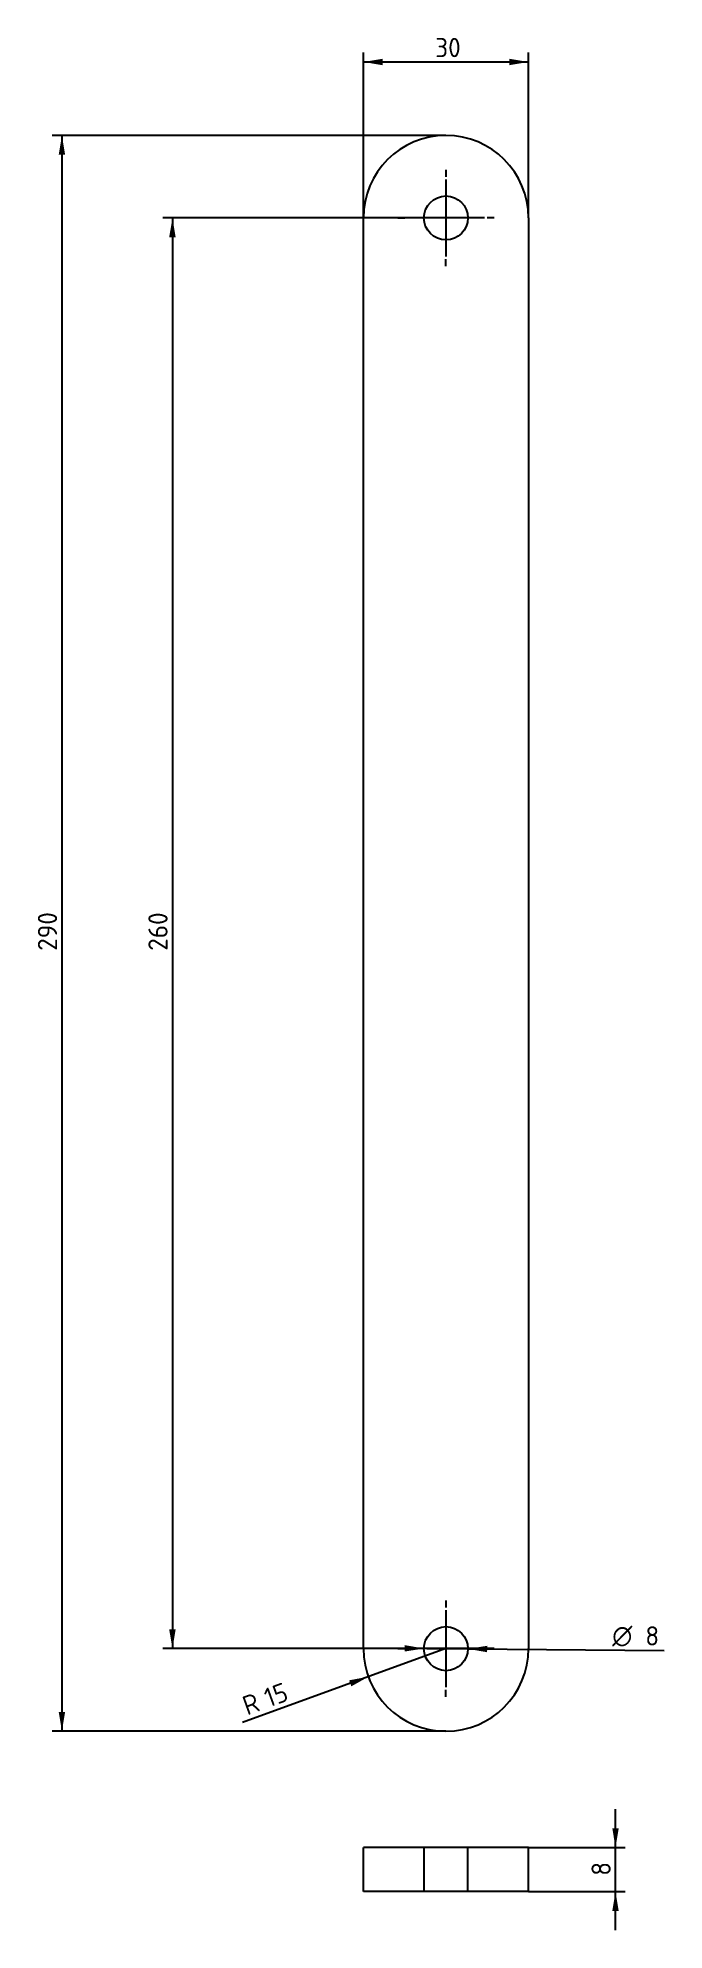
# Model space of a CAD drawing. Header units: millimetres. Extents: x 194 to 308, y 42 to 386.
import ezdxf
from ezdxf.enums import TextEntityAlignment as Align
from ezdxf.lldxf.tags import DXFTag

# ---------------------------------------------------------------- set-up
doc = ezdxf.new("R2010")
doc.units = ezdxf.units.MM
for name, color, linetype in [('Ansicht1', 7, 'Continuous'), ('Default', 7, 'Continuous'), ('Maße', 7, 'Continuous'), ('UNTERFAHRSCHUTZ_', 7, 'Continuous')]:
    doc.layers.add(name, color=color, linetype=linetype)
doc.styles.add('SEACAD_Solid_Edge_ISO', font='seiso.ttf')
doc.styles.add('SEACAD_Solid_Edge_ISO1_Symbols', font='semeci1.ttf')
tags = doc.linetypes.add('CENTER2', pattern=[28.575, 19.05, -3.175, 3.175, -3.175]).pattern_tags.tags
tags[10:11] = [DXFTag(74, 4), DXFTag(75, 0), DXFTag(340, '0'), DXFTag(46, 0.0), DXFTag(50, 0.0), DXFTag(44, 0.0), DXFTag(45, 0.0)]
tags[8:9] = [DXFTag(74, 4), DXFTag(75, 0), DXFTag(340, '0'), DXFTag(46, 0.0), DXFTag(50, 0.0), DXFTag(44, 0.0), DXFTag(45, 0.0)]
tags[6:7] = [DXFTag(74, 4), DXFTag(75, 0), DXFTag(340, '0'), DXFTag(46, 0.0), DXFTag(50, 0.0), DXFTag(44, 0.0), DXFTag(45, 0.0)]
tags[4:5] = [DXFTag(74, 4), DXFTag(75, 0), DXFTag(340, '0'), DXFTag(46, 0.0), DXFTag(50, 0.0), DXFTag(44, 0.0), DXFTag(45, 0.0)]
doc.dimstyles.new('ISO', dxfattribs={"dimtxt": 3.5, "dimasz": 3.5, "dimexe": 1.75, "dimexo": 0, "dimgap": 1.75, "dimtad": 1, "dimtxsty": 'SEACAD_Solid_Edge_ISO', "dimblk1": '_SE_FILLED', "dimblk2": '_SE_FILLED', "dimsah": 1, "dimcen": 1.75, "dimadec": 0, "dimazin": 0, "dimtfac": 1, "dimtmove": 0, "dimatfit": 3, "dimfxl": 1, "dimtolj": 1, "dimarcsym": 0})

# ---------------------------------------------------------------- blocks, each defined once
blk = doc.blocks.new('SEANNOT_GROUP')
at = {"layer": 'Maße', "color": 7, "linetype": 'CENTER2'}
for p, q in [((268.26, 102.1), (268.26, 100.85)), ((268.26, 100.35), (268.26, 86.35)), ((259.51, 93.35), (260.76, 93.35)), ((275.26, 93.35), (261.26, 93.35)), ((277.01, 93.35), (275.76, 93.35)), ((268.26, 84.6), (268.26, 85.85))]:
    blk.add_line(p, q, dxfattribs=at)
blk = doc.blocks.new('SEANNOT_GROUP1')
at = {"layer": 'Maße', "color": 7, "linetype": 'CENTER2'}
for p, q in [((268.26, 362.1), (268.26, 360.85)), ((268.26, 360.35), (268.26, 346.35)), ((259.51, 353.35), (260.76, 353.35)), ((275.26, 353.35), (261.26, 353.35)), ((277.01, 353.35), (275.76, 353.35)), ((268.26, 344.6), (268.26, 345.85))]:
    blk.add_line(p, q, dxfattribs=at)
blk = doc.blocks.new('SE')
at = {"layer": 'UNTERFAHRSCHUTZ_', "color": 7, "linetype": 'Continuous'}
for p, q in [((253.26, 93.35), (253.26, 353.35)), ((283.26, 353.35), (283.26, 93.35))]:
    blk.add_line(p, q, dxfattribs=at)
for centre in [(268.26, 353.35), (268.26, 93.35)]:
    blk.add_circle(centre, 4, dxfattribs=at)
for centre, start, end in [((268.26, 353.35), 0, 180), ((268.26, 93.35), 180, 0)]:
    blk.add_arc(centre, 15, start, end, dxfattribs=at)
blk = doc.blocks.new('DMBLK157')
at = {"layer": 'Maße', "linetype": 'Continuous'}
for points in [[(256.76, 382.28), (253.26, 381.7), (256.76, 381.11)], [(279.76, 382.28), (279.76, 381.11), (283.26, 381.7)]]:
    blk.add_hatch(color=7, dxfattribs=at).paths.add_polyline_path(points)
at = {"layer": 'Maße', "color": 7, "linetype": 'Continuous'}
for p, q in [((253.26, 353.35), (253.26, 383.45)), ((283.26, 353.35), (283.26, 383.45)), ((253.26, 381.7), (283.26, 381.7))]:
    blk.add_line(p, q, dxfattribs=at)
at = {"layer": 'Maße', "color": 7, "linetype": 'Continuous', "style": 'SEACAD_Solid_Edge_ISO'}
blk.add_text('30', height=3.5, dxfattribs=at).set_placement((266.31, 386.07), align=Align.TOP_LEFT)
blk = doc.blocks.new('_SE_FILLED')
at = {"color": 0}
blk.add_line((0, 0), (-1, 0), dxfattribs=at)
blk.add_solid([(0, 0), (-1, -0.1665), (-1, 0.1665), (0, 0)], dxfattribs=at)
blk = doc.blocks.new('DMBLK158')
at = {"layer": 'Maße', "linetype": 'Continuous'}
for points in [[(260.76, 93.99), (260.76, 92.83), (264.26, 93.38)], [(275.76, 93.87), (272.26, 93.31), (275.75, 92.7)]]:
    blk.add_hatch(color=7, dxfattribs=at).paths.add_polyline_path(points)
at = {"layer": 'Maße', "color": 7, "linetype": 'Continuous'}
for p, q in [((257.26, 93.44), (272.26, 93.31)), ((272.26, 93.31), (307.92, 93.02))]:
    blk.add_line(p, q, dxfattribs=at)
for s, style, p in [('O', 'SEACAD_Solid_Edge_ISO1_Symbols', (298.51, 97.48)), ('8', 'SEACAD_Solid_Edge_ISO', (304.51, 97.43))]:
    blk.add_text(s, height=3.5, rotation=359.5307, dxfattribs=dict(at, style=style)).set_placement(p, align=Align.TOP_LEFT)
blk = doc.blocks.new('DMBLK159')
at = {"layer": 'Maße', "linetype": 'Continuous'}
for points in [[(197.88, 364.85), (199.04, 364.85), (198.46, 368.35)], [(197.88, 81.85), (198.46, 78.35), (199.04, 81.85)]]:
    blk.add_hatch(color=7, dxfattribs=at).paths.add_polyline_path(points)
at = {"layer": 'Maße', "color": 7, "linetype": 'Continuous'}
for p, q in [((268.26, 368.35), (196.71, 368.35)), ((198.46, 368.35), (198.46, 78.35)), ((268.26, 78.35), (196.71, 78.35))]:
    blk.add_line(p, q, dxfattribs=at)
at = {"layer": 'Maße', "color": 7, "linetype": 'Continuous', "style": 'SEACAD_Solid_Edge_ISO'}
blk.add_text('290', height=3.5, rotation=90, dxfattribs=at).set_placement((194.09, 220.17), align=Align.TOP_LEFT)
blk = doc.blocks.new('DMBLK160')
at = {"layer": 'Maße', "linetype": 'Continuous'}
blk.add_hatch(color=7, dxfattribs=at).paths.add_polyline_path([(251.06, 86.5), (254.16, 88.24), (250.67, 87.6)])
at = {"layer": 'Maße', "color": 7, "linetype": 'Continuous'}
blk.add_line((268.26, 93.35), (231.27, 79.95), dxfattribs=at)
at = {"layer": 'Maße', "color": 7, "linetype": 'Continuous', "style": 'SEACAD_Solid_Edge_ISO'}
for s, p in [('15', (234.85, 85.9)), ('R', (230.93, 84.48))]:
    blk.add_text(s, height=3.5, rotation=19.9117, dxfattribs=at).set_placement(p, align=Align.TOP_LEFT)
blk = doc.blocks.new('DMBLK161')
at = {"layer": 'Maße', "linetype": 'Continuous'}
for points in [[(217.96, 349.85), (219.13, 349.85), (218.55, 353.35)], [(217.96, 96.85), (218.55, 93.35), (219.13, 96.85)]]:
    blk.add_hatch(color=7, dxfattribs=at).paths.add_polyline_path(points)
at = {"layer": 'Maße', "color": 7, "linetype": 'Continuous'}
for p, q in [((268.26, 353.35), (216.8, 353.35)), ((218.55, 353.35), (218.55, 93.35)), ((268.26, 93.35), (216.8, 93.35))]:
    blk.add_line(p, q, dxfattribs=at)
at = {"layer": 'Maße', "color": 7, "linetype": 'Continuous', "style": 'SEACAD_Solid_Edge_ISO'}
blk.add_text('260', height=3.5, rotation=90, dxfattribs=at).set_placement((214.17, 220.17), align=Align.TOP_LEFT)
blk = doc.blocks.new('SE1')
at = {"layer": 'UNTERFAHRSCHUTZ_', "color": 7, "linetype": 'Continuous'}
for p, q in [((253.26, 49.19), (253.26, 57.19)), ((283.26, 57.19), (253.26, 57.19)), ((264.26, 57.19), (264.26, 49.19)), ((272.26, 49.19), (272.26, 57.19)), ((283.26, 49.19), (283.26, 57.19)), ((283.26, 49.19), (253.26, 49.19))]:
    blk.add_line(p, q, dxfattribs=at)
blk = doc.blocks.new('DMBLK162')
at = {"layer": 'Maße', "linetype": 'Continuous'}
for points in [[(299.66, 60.69), (298.5, 60.69), (299.08, 57.19)], [(299.66, 45.69), (299.08, 49.19), (298.5, 45.69)]]:
    blk.add_hatch(color=7, dxfattribs=at).paths.add_polyline_path(points)
at = {"layer": 'Maße', "color": 7, "linetype": 'Continuous'}
for p, q in [((299.08, 42.19), (299.08, 64.19)), ((283.26, 57.19), (300.83, 57.19)), ((283.26, 49.19), (300.83, 49.19))]:
    blk.add_line(p, q, dxfattribs=at)
at = {"layer": 'Maße', "color": 7, "linetype": 'Continuous', "style": 'SEACAD_Solid_Edge_ISO'}
blk.add_text('8', height=3.5, rotation=90, dxfattribs=at).set_placement((294.71, 52.08), align=Align.TOP_LEFT)

msp = doc.modelspace()

# ---------------------------------------------------------------- block references
at = {"layer": 'Ansicht1'}
msp.add_blockref('SE1', (0, 0), dxfattribs=at)
at = {"layer": 'Default'}
msp.add_blockref('SE', (0, 0), dxfattribs=at)
at = {"layer": 'Maße'}
for name in ['SEANNOT_GROUP1', 'SEANNOT_GROUP']:
    msp.add_blockref(name, (0, 0), dxfattribs=at)

# ---------------------------------------------------------------- dimensions: what is measured, and where the dimension line sits
at = {"layer": 'Maße', "color": 7, "linetype": 'Continuous'}
for base, p1, p2, angle, picture, middle in [((253.26, 381.698), (253.26, 353.348), (283.26, 353.348), 0, 'DMBLK157', (268.26, 381.698)), ((198.46, 368.348), (268.26, 368.348), (268.26, 78.348), 270, 'DMBLK159', (198.46, 223.348)), ((218.547, 353.348), (268.26, 353.348), (268.26, 93.348), 270, 'DMBLK161', (218.547, 223.348)), ((299.081, 49.193), (283.26, 49.193), (283.26, 57.193), 90, 'DMBLK162', (299.081, 53.193))]:
    dim = msp.add_linear_dim(base=base, p1=p1, p2=p2, angle=angle, text='\\A1;<>', dimstyle='ISO', dxfattribs=at)
    dim.commit()
    dim.dimension.update_dxf_attribs({"geometry": picture, "text_midpoint": middle, "dimtype": 161})
dim = msp.add_diameter_dim_2p(p1=(264.26, 93.38), p2=(272.26, 93.315), text='\\A1;<>', dimstyle='ISO', override={"dimtmove": 1}, dxfattribs=at)
dim.commit()
dim.dimension.update_dxf_attribs({"geometry": 'DMBLK158', "text_midpoint": (297.248, 93.11), "dimtype": 163})
dim = msp.add_radius_dim(center=(268.26, 93.348), mpoint=(254.157, 88.239), text='\\A1;<>', dimstyle='ISO', override={"dimtad": 0, "dimtih": 1, "dimtoh": 1}, dxfattribs=at)
dim.commit()
dim.dimension.update_dxf_attribs({"geometry": 'DMBLK160', "text_midpoint": (240.711, 83.369), "dimtype": 164})

doc.saveas('drawing.dxf')
